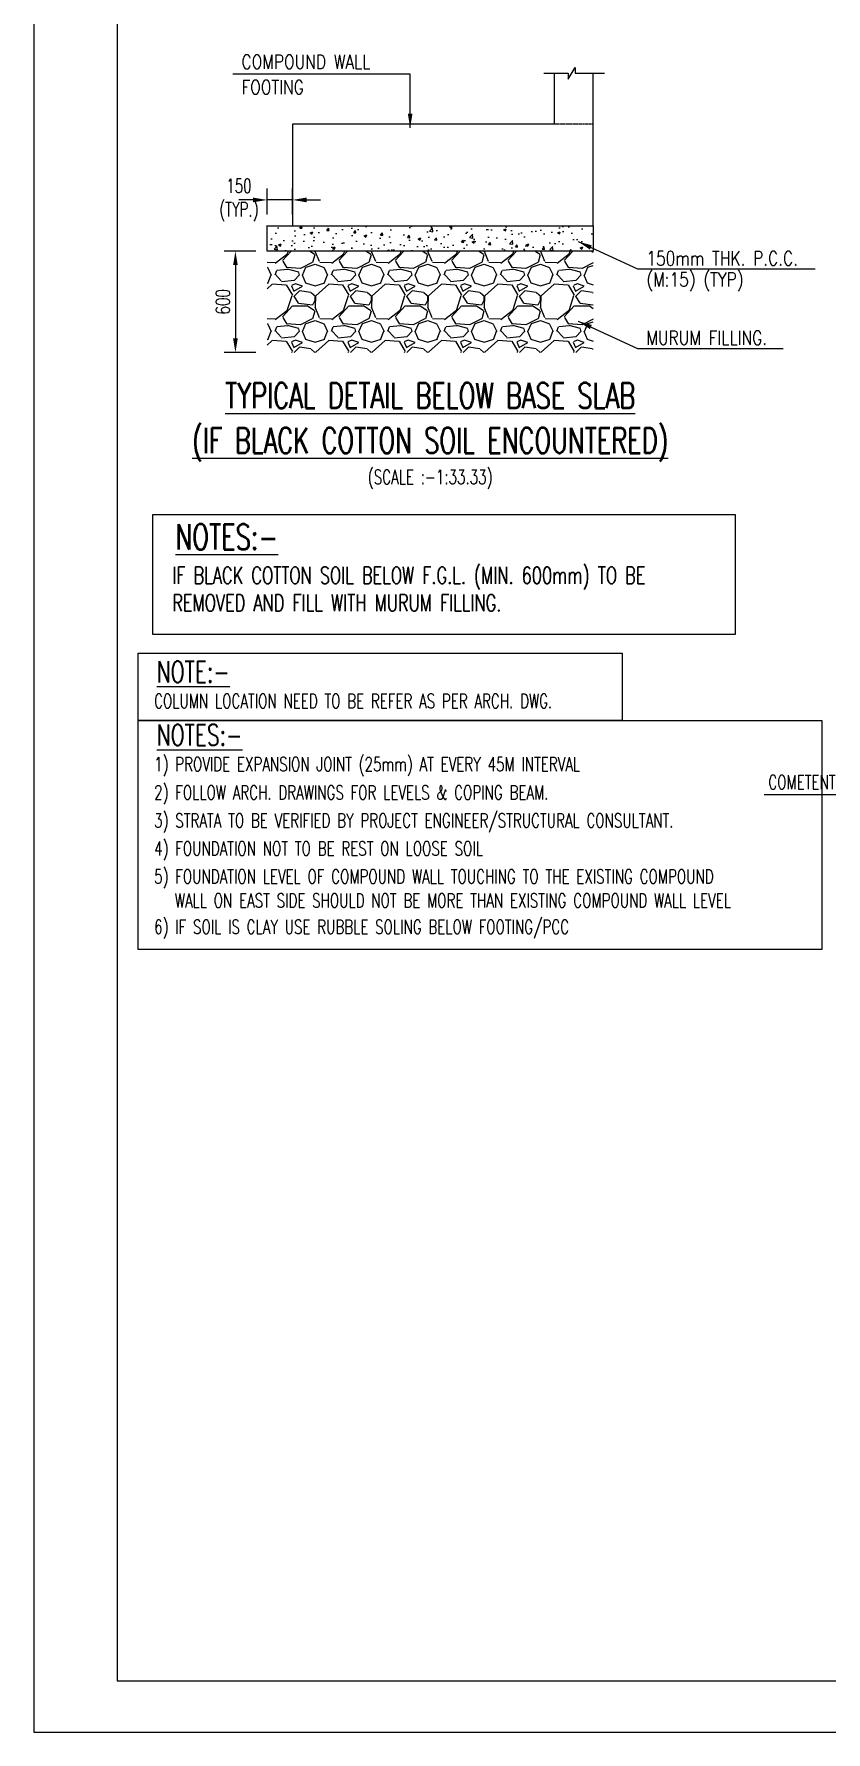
# Model space of a CAD drawing. Header units: millimetres. Extents: x 2843046 to 3042813, y -234641 to -168101.
# Drawn here: x 2942701 to 2956758, y -234641 to -204503 of the extents above; entities that cross this region are included whole.
import ezdxf
from ezdxf.enums import TextEntityAlignment as Align

# ---------------------------------------------------------------- set-up
doc = ezdxf.new("R2010")
doc.units = ezdxf.units.MM
doc.header["$MEASUREMENT"] = 0
doc.header["$PDMODE"] = 34
doc.header["$PDSIZE"] = -5
doc.linetypes.add('Hidden', pattern=[0.375, 0.25, -0.125])
for name, color, linetype in [('LINE CUT', 8, 'Continuous'), ('S- PILE CAP', 4, 'Continuous'), ('S-CONCRET LINE', 4, 'Continuous'), ('S-DIM-1', 5, 'Continuous'), ('S-PCC', 9, 'Continuous'), ('S-RETAINING WALL', 6, 'Continuous'), ('S-TEXT', 2, 'Continuous'), ('S-TEXT-1', 4, 'Continuous'), ('S-TITIL', 6, 'Continuous'), ('s_TITILE', 9, 'Continuous'), ('SCH-LINE', 7, 'Continuous')]:
    doc.layers.add(name, color=color, linetype=linetype)
doc.styles.add('ROMANS', font='simplex.shx', dxfattribs={"width": 0.7})
doc.dimstyles.new('dim100', dxfattribs={"dimtxt": 250, "dimasz": 250, "dimexe": 200, "dimexo": 200, "dimgap": 100, "dimtad": 1, "dimdec": 0, "dimzin": 0, "dimdsep": 46, "dimtxsty": 'ROMANS', "dimcen": 0, "dimclrd": 5, "dimclre": 5, "dimclrt": 4, "dimadec": 0, "dimazin": 0, "dimtfac": 1, "dimtdec": 0, "dimtix": 1, "dimtofl": 0, "dimtmove": 2, "dimatfit": 3, "dimfxl": 0, "dimtolj": 1, "dimtzin": 0, "dimlwd": -1, "dimlwe": -1, "dimarcsym": 0})
doc.dimstyles.new('dim33.33', dxfattribs={"dimtxt": 250, "dimasz": 250, "dimexe": 200, "dimexo": 200, "dimgap": 100, "dimtad": 1, "dimdec": 0, "dimlfac": 0.333331, "dimzin": 0, "dimdsep": 46, "dimtxsty": 'ROMANS', "dimcen": 0, "dimclrd": 5, "dimclre": 5, "dimclrt": 4, "dimadec": 0, "dimazin": 0, "dimtfac": 1, "dimtdec": 0, "dimtix": 1, "dimtofl": 0, "dimtmove": 2, "dimatfit": 3, "dimfxl": 0, "dimtolj": 1, "dimtzin": 0, "dimlwd": -1, "dimlwe": -1, "dimarcsym": 0})

# ---------------------------------------------------------------- blocks, each defined once
blk = doc.blocks.new('zw$155A')
at = {"layer": 's_TITILE', "color": 7}
blk.add_lwpolyline([(0, 0), (88000, 0), (88000, 58000), (0, 58000)], close=True, dxfattribs=at)
at = {"layer": 's_TITILE', "color": 1}
blk.add_lwpolyline([(1300, 800), (78500, 800), (78500, 57200), (1300, 57200)], close=True, dxfattribs=at)
blk = doc.blocks.new('*D303')
at = {"layer": 'Defpoints', "color": 0, "lineweight": -2}
for p in [(2946838, -207448), (2946838, -207906), (2947288, -207906)]:
    blk.add_point(p, dxfattribs=at)
at = {"layer": 'S-DIM-1', "color": 5}
for p, q in [((2946838, -207706), (2946838, -207248)), ((2947288, -207706), (2947288, -207248))]:
    blk.add_line(p, q, dxfattribs=at)
at = {"layer": 'S-DIM-1', "color": 5, "lineweight": -3}
for p, q in [((2946588, -207448), (2946338, -207448)), ((2947288, -207448), (2946838, -207448)), ((2947538, -207448), (2947788, -207448))]:
    blk.add_line(p, q, dxfattribs=at)
at = {"layer": 'S-DIM-1', "color": 5, "lineweight": -2}
for points in [[(2946588, -207407), (2946588, -207490), (2946838, -207448)], [(2947538, -207407), (2947538, -207490), (2947288, -207448)]]:
    blk.add_solid(points, dxfattribs=at)
at = {"layer": 'S-DIM-1', "color": 4, "insert": (2946338, -207448), "char_height": 250, "attachment_point": 5, "style": 'ROMANS'}
blk.add_mtext('\\A1;150\\P(TYP.)', dxfattribs=at)
blk = doc.blocks.new('*D337')
at = {"layer": 'Defpoints', "color": 0, "lineweight": -2}
for p in [(2946838, -208356), (2946276, -210156), (2946838, -210156)]:
    blk.add_point(p, dxfattribs=at)
at = {"layer": 'S-DIM-1', "color": 5}
for p, q in [((2946638, -208356), (2946076, -208356)), ((2946638, -210156), (2946076, -210156))]:
    blk.add_line(p, q, dxfattribs=at)
at = {"layer": 'S-DIM-1', "color": 5, "lineweight": -3}
blk.add_line((2946276, -208606), (2946276, -209906), dxfattribs=at)
at = {"layer": 'S-DIM-1', "color": 5, "lineweight": -2}
for points in [[(2946235, -208606), (2946318, -208606), (2946276, -208356)], [(2946235, -209906), (2946318, -209906), (2946276, -210156)]]:
    blk.add_solid(points, dxfattribs=at)
at = {"layer": 'S-DIM-1', "color": 4, "insert": (2946051, -209256), "char_height": 250, "attachment_point": 5, "rotation": 90, "style": 'ROMANS'}
blk.add_mtext('\\A1;600', dxfattribs=at)

msp = doc.modelspace()

# ---------------------------------------------------------------- hatches: boundary and pattern name
at = {"layer": 'S-PCC', "linetype": 'ByBlock'}
h = msp.add_hatch(dxfattribs=at)
h.set_pattern_fill('AR-CONC,_O', color=256, scale=66.666667)
h.set_pattern_definition([(50, (-14149579.44, 203421.56), (478.173455, -41.834757), [50, -550]), (355, (-14149579.44, 203421.56), (-92.500889, 501.461422), [40, -440]), (100.4514445, (-14149539.6, 203418.07), (385.672564, 459.626661), [42.493461, -467.428075]), (46.1842, (-14149579.44, 203554.9), (711.49422, -110.346187), [75, -825]), (96.6356355, (-14149520.15, 203545.7), (623.107964, 649.4124), [63.740228, -701.142507]), (351.184164, (-14149579.44, 203554.9), (623.107963, 649.4124), [60, -660]), (21, (-14149512.78, 203521.56), (397.938035, -268.412594), [50, -550]), (326, (-14149512.8, 203521.56), (162.210221, 483.433363), [40, -440]), (71.4514447, (-14149479.6, 203499.2), (560.148251, 215.020769), [42.49346, -467.428075]), (37.5, (-14149579.44, 203421.56), (8.1065702, 221.9292359), [0, -434.6666667, 0, -446.6666667, 0, -441.6666667]), (7.5, (-14149579.44, 203421.56), (175.3796916, 262.9411413), [0, -254.6666667, 0, -424.6666667, 0, -168.3333333]), (327.5, (-14149728.11, 203421.56), (355.8816241, -15.0365812), [0, -166.6666667, 0, -520, 0, -690]), (317.5, (-14149794.78, 203421.56), (388.7907796, 66.736655), [0, -216.6666667, 0, -345.3333333, 0, -490])])
h.paths.add_polyline_path([(2946838, -208355.7), (2946838, -207905.7), (2952628, -207905.7), (2952628, -208355.7)])
h = msp.add_hatch(dxfattribs=at)
h.set_pattern_fill('GRAVL1', color=256, scale=1000)
h.set_pattern_definition([(228.0128, (1639406.83, -450786.5), (-7999.998232, -9000.0013416), [134.536, -13319.088]), (184.9697, (1639316.828, -450886.496), (12000.0010515, 999.991307), [230.868, -22855.925]), (132.5104, (1639086.83, -450906.496), (9999.9907183, -11000.008674), [162.788, -16116.032]), (267.2737, (1638696.828, -451156.496), (999.9960177, 20000.000295), [210.238, -20813.558]), (292.8337, (1638686.828, -451366.496), (-5000.0099054, 11999.9964118), [206.155, -20409.373]), (357.2737, (1638766.828, -451556.496), (-20000.000295, 999.9960177), [210.238, -20813.558]), (37.6942, (1638976.828, -451566.496), (-13000.0073456, -9999.9904052), [278.029, -27524.849]), (72.2553, (1639196.828, -451396.496), (7000.0107627, 21999.9962312), [262.488, -25986.321]), (121.4296, (1639276.828, -451146.496), (-8000.0082342, 12999.9950365), [210.95, -20884.073]), (175.2364, (1639166.83, -450966.5), (11000.0009463, -999.9915327), [240.832, -11800.763]), (222.3974, (1638926.828, -450946.496), (-12000.0073511, -10999.992082), [311.448, -30833.375]), (138.8141, (1639686.83, -451166.5), (-7000.002947, 5999.9973133), [106.301, -10523.844]), (171.4692, (1639606.83, -451096.496), (12999.9982848, -2000.00791), [202.237, -20021.511]), (225, (1639406.8, -451066.5), (-2e-13, -1000.0003), [141.421, -1272.792]), (203.1986, (1639336.83, -450946.5), (4999.999731, 2000.001325), [76.158, -7539.615]), (291.8014, (1639266.83, -450976.5), (-999.99991, 3000.000273), [107.703, -5277.462]), (30.9638, (1639306.83, -451076.5), (2999.998022, 2000.002484), [174.929, -5656.023]), (161.5651, (1639456.83, -450986.5), (2000.000435, -999.9984), [126.491, -3035.787]), (16.3895, (1638686.83, -450976.496), (10000.0021984, 2999.9927098), [177.2, -17542.845]), (70.3462, (1638856.83, -450926.496), (-3999.9952474, -11000.0021356), [148.661, -14717.408]), (293.1986, (1639456.83, -450786.5), (-2000.001325, 4999.999731), [152.315, -7463.458]), (343.6105, (1639516.83, -450926.496), (-10000.0021984, 2999.9927098), [177.2, -17542.845]), (339.444, (1638686.83, -451596.5), (-5000.001845, 1999.995996), [170.88, -8373.124]), (294.7751, (1638846.83, -451656.496), (-4999.9921892, 11000.003422), [143.178, -14174.643]), (66.8014, (1639466.83, -451786.5), (2000.001325, 4999.999731), [152.315, -7463.458]), (17.354, (1639526.83, -451646.496), (-13000.002019, -3999.9945023), [167.631, -16595.424]), (69.444, (1638976.83, -451786.5), (-1999.995996, -5000.001845), [85.44, -8458.564]), (101.3099, (1639406.83, -451786.5), (-999.997632, 4000.000752), [50.99, -5048.029]), (165.9638, (1639396.83, -451736.5), (3000.000546, -999.998057), [206.155, -3916.95]), (186.009, (1639196.83, -451686.496), (9999.999751, 999.9993175), [191.05, -18913.923]), (303.6901, (1639306.83, -451166.5), (-1000.001335, 1999.99956), [144.222, -3461.329]), (353.1572, (1639386.828, -451286.496), (16999.9993655, -2000.0079979), [251.794, -24927.563]), (60.9454, (1639636.83, -451316.5), (-4000.000027, -7000.0003846), [102.956, -10192.674]), (90, (1639686.8, -451226.5), (-1000, 1000), [60, -940]), (120.2564, (1639176.83, -451656.5), (3999.9948868, -7000.002456), [138.924, -13753.52]), (48.0128, (1639106.83, -451536.5), (7999.998232, 9000.0013416), [269.072, -13184.552]), (0, (1639286.8, -451336.5), (1000, 1000), [260, -740]), (325.3048, (1639546.83, -451336.496), (-9999.994259, 7000.0086096), [158.114, -15653.274]), (254.0546, (1639676.83, -451426.5), (-999.99989, -4000.000127), [145.602, -7134.508]), (207.646, (1639636.828, -451566.496), (-18999.9958072, -10000.0077132), [237.065, -23469.474]), (175.4261, (1639426.828, -451676.496), (-13000.0005583, 999.9948012), [250.799, -24829.074])])
h.paths.add_polyline_path([(2946838, -210155.7), (2952628, -210155.7), (2952628, -208355.7), (2946838, -208355.7)])

# ---------------------------------------------------------------- linework, layer by layer
at = {"layer": 'LINE CUT', "elevation": -153353}
msp.add_lwpolyline([(2951747.1, -205201), (2952183.4, -205201), (2952183.4, -205302.5), (2952307.1, -205099.4), (2952307.1, -205201), (2952824, -205201)], dxfattribs=at)
at = {"layer": 'S- PILE CAP', "color": 8, "linetype": 'Hidden', "ltscale": 0.25}
msp.add_line((2952628, -206105.7, -153353), (2951938, -206105.7, -153353), dxfattribs=at)
at = {"layer": 'S-CONCRET LINE', "elevation": -153353}
msp.add_lwpolyline([(2951938, -206105.7), (2947288, -206105.7), (2947288, -207905.7), (2952628, -207905.7)], dxfattribs=at)
at = {"layer": 'S-PCC', "elevation": -153353}
msp.add_lwpolyline([(2946838, -208355.7), (2946838, -207905.7), (2952628, -207905.7), (2952628, -208355.7)], close=True, dxfattribs=at)
at = {"layer": 'S-RETAINING WALL', "color": 210, "elevation": -153353}
for points in [[(2951938, -206105.7), (2951938, -205201)], [(2952628, -206105.7), (2952628, -205201)]]:
    msp.add_lwpolyline(points, dxfattribs=at)
at = {"layer": 'S-RETAINING WALL', "color": 4, "elevation": -153353}
msp.add_lwpolyline([(2952628, -207905.7), (2952628, -206105.7)], dxfattribs=at)
at = {"layer": 'SCH-LINE', "ltscale": 2500, "elevation": -153353}
msp.add_lwpolyline([(2944813.5, -213028.9), (2955145, -213028.9), (2955145, -215164), (2944813.5, -215164)], close=True, dxfattribs=at)
at = {"layer": 'SCH-LINE'}
for points in [[(2944547.6, -215489.9), (2953143, -215489.9), (2953143, -216685), (2944547.6, -216685)], [(2944547.6, -216685), (2956684.3, -216685), (2956684.3, -220752.2), (2944547.6, -220752.2)]]:
    msp.add_lwpolyline(points, close=True, dxfattribs=at)

# ---------------------------------------------------------------- block references
at = {"xscale": 1.13763133499454, "yscale": 1.13763133499454, "zscale": 1.13763133499454}
msp.add_blockref('zw$155A', (2942701, -234640.9), dxfattribs=at)

# ---------------------------------------------------------------- texts
at = {"layer": 'S-TEXT', "style": 'ROMANS', "width": 0.7}
msp.add_text('(SCALE :-1:33.33)', height=250, dxfattribs=at).set_placement((2949733, -212365.3, -153353), align=Align.MIDDLE_CENTER)
at = {"layer": 'S-TEXT', "ltscale": 2500, "style": 'ROMANS', "width": 0.7}
for s, p in [('IF BLACK COTTON SOIL BELOW F.G.L. (MIN. 600mm) TO BE', (2945156.4, -214111.2, -153353)), ('REMOVED AND FILL WITH MURUM FILLING. ', (2945156.4, -214599.1, -153353))]:
    msp.add_text(s, height=300, dxfattribs=at).set_placement(p, align=Align.MIDDLE_LEFT)
at = {"layer": 'S-TEXT', "style": 'ROMANS', "width": 0.7}
for s, p in [('COLUMN LOCATION NEED TO BE REFER AS PER ARCH. DWG.', (2944833.3, -216341.7)), ('1) PROVIDE EXPANSION JOINT (25mm) AT EVERY 45M INTERVAL', (2944833.3, -217464.3)), ('2) FOLLOW ARCH. DRAWINGS FOR LEVELS & COPING BEAM.', (2944833.3, -217964.3)), ('3) STRATA TO BE VERIFIED BY PROJECT ENGINEER/STRUCTURAL CONSULTANT.', (2944833.3, -218464.3)), ('4) FOUNDATION NOT TO BE REST ON LOOSE SOIL', (2944833.3, -218961)), ('5) FOUNDATION LEVEL OF COMPOUND WALL TOUCHING TO THE EXISTING COMPOUND', (2944833.3, -219457.7)), (' WALL ON EAST SIDE SHOULD NOT BE MORE THAN EXISTING COMPOUND WALL LEVEL ', (2945080.3, -219884.1)), ('6) IF SOIL IS CLAY USE RUBBLE SOLING BELOW FOOTING/PCC', (2944833.3, -220350.2))]:
    msp.add_text(s, height=250, dxfattribs=at).set_placement(p, align=Align.MIDDLE_LEFT)
at = {"layer": 'S-TEXT-1', "style": 'ROMANS'}
for s, width, p in [('COMPOUND WALL ', 0.8, (2946384.4, -204997.2, -153163.4)), ('FOOTING', 0.8, (2946384.4, -205444.7, -153163.4)), ('150mm THK. P.C.C.', 0.8, (2953569.7, -208484.4, -153163.4)), ('(M:15) (TYP)', 0.8, (2953569.7, -208860.9, -153163.4)), ('MURUM FILLING. ', 0.8, (2953569.7, -209896.4, -153163.4)), ('COMETENT STRATA', 0.7, (2955734.9, -217782.4, -153402.9))]:
    msp.add_text(s, height=250, dxfattribs=dict(at, width=width)).set_placement(p, align=Align.MIDDLE_LEFT)
at = {"layer": 'S-TITIL', "style": 'ROMANS', "width": 0.7}
for s, p in [('%%UTYPICAL DETAIL BELOW BASE SLAB', (2949733, -210921.8, -153353)), ('%%U(IF BLACK COTTON SOIL ENCOUNTERED)', (2949733, -211715.3, -153353))]:
    msp.add_text(s, height=450, dxfattribs=at).set_placement(p, align=Align.MIDDLE_CENTER)
at = {"layer": 'S-TITIL', "ltscale": 2500, "style": 'ROMANS', "width": 0.7}
msp.add_text('%%UNOTES:-', height=450, dxfattribs=at).set_placement((2945213.5, -213428.9, -153353), align=Align.MIDDLE_LEFT)
at = {"layer": 'S-TITIL', "style": 'ROMANS', "width": 0.7}
for s, p in [('%%UNOTE:-', (2944881, -215823.3)), ('%%UNOTES:-', (2944881, -216945.9))]:
    msp.add_text(s, height=375, dxfattribs=at).set_placement(p, align=Align.MIDDLE_LEFT)

# ---------------------------------------------------------------- dimensions: what is measured, and where the dimension line sits
at = {"layer": 'S-DIM-1'}
dim = msp.add_linear_dim(base=(2946838, -207448.2, -153353), p1=(2947288, -207905.7, -153353), p2=(2946838, -207905.7, -153353), angle=180, text='<>\\X(TYP.)', dimstyle='dim33.33', override={"dimtxt": 250, "dimasz": 250, "dimtofl": 1, "dimtmove": 1, "dimlwd": 65533}, dxfattribs=at)
dim.commit()
dim.dimension.update_dxf_attribs({"geometry": '*D303', "text_midpoint": (2946338, -207448.2, -153353), "dimtype": 160})
dim = msp.add_linear_dim(base=(2946276.3, -210155.7, -153353), p1=(2946838, -208355.7, -153353), p2=(2946838, -210155.7, -153353), angle=90, dimstyle='dim33.33', override={"dimtofl": 1, "dimtmove": 1, "dimlwd": 65533}, dxfattribs=at)
dim.commit()
dim.dimension.update_dxf_attribs({"geometry": '*D337', "text_midpoint": (2946051.3, -209255.7, -153353)})

# ---------------------------------------------------------------- leaders
for points, dimstyle in [([(2949377.6, -206169, -153353), (2949377.6, -205218.5, -153353), (2946228.7, -205218.5, -153353)], 'dim100'), ([(2952357.5, -208187.2, -153353), (2953414, -208672.7, -153353), (2956562.9, -208672.7, -153353)], 'dim100'), ([(2952357.5, -209599.2, -153353), (2953414, -210084.7, -153353), (2955997.7, -210084.7, -153353)], 'dim100'), ([(2958365.2, -217405.1, -153378), (2958365.2, -218005, -153378), (2955662.5, -218005, -153378)], 'dim33.33')]:
    msp.add_leader(points, dimstyle=dimstyle, dxfattribs=at)

doc.saveas('drawing.dxf')
